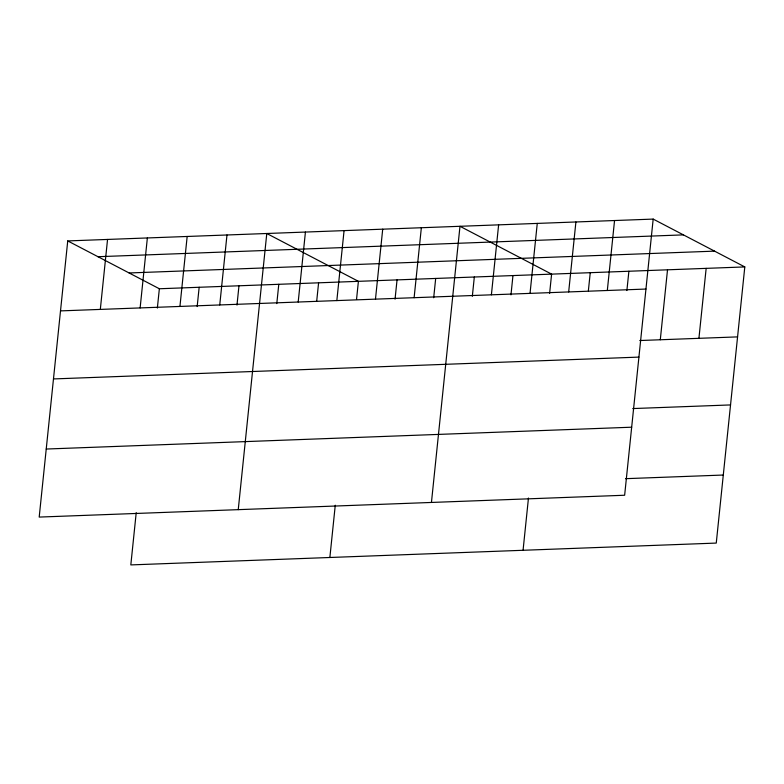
<?xml version="1.0" encoding="UTF-8"?>
<svg xmlns="http://www.w3.org/2000/svg" width="784" height="784" viewBox="0 0 784 784"><rect width="100%" height="100%" fill="white"/><g stroke="black" fill="none" stroke-linecap="round" stroke-linejoin="round"><path stroke-width="1.18" d="M67.738 240.923L39.2 517.077L624.642 495.243L653.18 219.089L67.738 240.923L159.358 288.757L744.8 266.923L716.262 543.077L130.82 564.911L136.22 512.667M100.323 309.406L107.545 239.443M140.13 307.926L147.363 237.954M157.359 308.053L159.358 288.757M179.938 306.436L187.17 236.474M197.166 306.573L199.165 287.267M219.745 304.956L226.978 234.984M236.984 305.084L238.973 285.788M238.248 509.659L266.785 233.505L358.406 281.329L356.534 299.429M276.791 303.604L278.79 284.298M298.194 302.026L305.427 232.064M316.726 300.909L318.598 282.818M336.836 300.586L344.068 230.614M329.868 557.483L335.268 505.239M375.477 299.145L382.71 229.173M395.048 299.194L397.047 279.888M414.119 297.704L421.351 227.732M433.689 297.753L435.688 278.447M431.445 502.446L459.983 226.292L551.603 274.126L549.613 293.432M472.331 296.313L474.32 277.007M491.392 294.823L498.624 224.851M510.972 294.872L512.961 275.566M530.033 293.383L537.265 223.411M523.065 550.28L528.465 498.036M568.674 291.942L575.907 221.97M588.372 290.776L590.244 272.685M607.316 290.501L614.548 220.529M626.886 290.541L628.886 271.244M660.295 339.766L667.517 269.804M698.926 338.325L706.159 268.363M97.971 256.711L683.413 234.877M129.125 272.969L714.567 251.135M60.505 310.895L645.957 289.051M639.764 340.53L737.568 336.885M53.479 378.937L638.921 357.102M632.737 408.572L730.541 404.926M46.227 449.036L631.679 427.202M625.485 478.681L723.289 475.035M653.18 219.089L744.8 266.923"/></g></svg>
